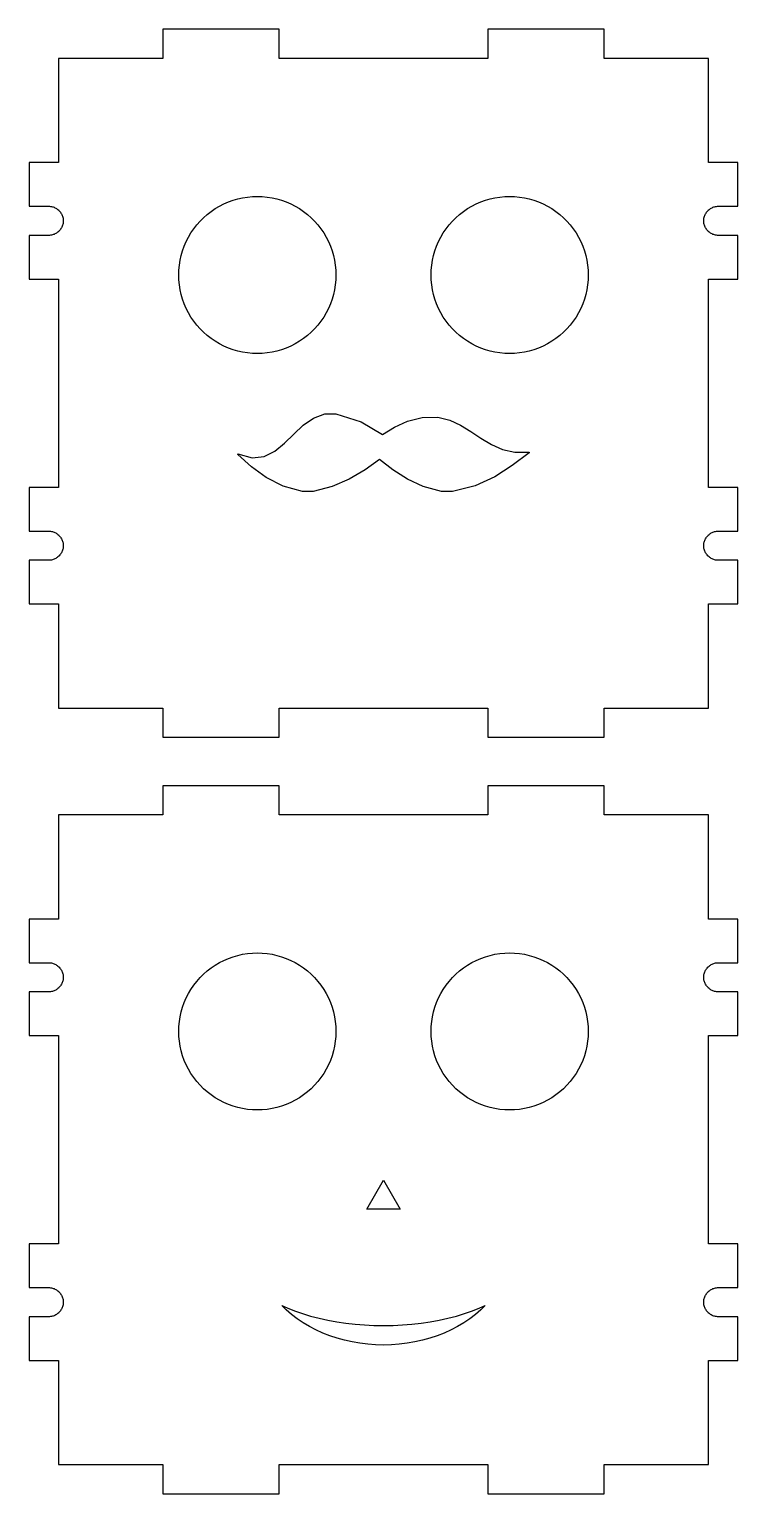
# Model space of a CAD drawing. Header units: metres. Extents: x 0 to 229, y 0 to 151.
# Drawn here: x 156 to 229, y 0 to 151 of the extents above; entities that cross this region are included whole.
import ezdxf

# ---------------------------------------------------------------- set-up
doc = ezdxf.new("R2010")
doc.units = ezdxf.units.M

msp = doc.modelspace()

# ---------------------------------------------------------------- linework, layer by layer
for p, q in [((181.75, 151), (169.75, 151)), ((169.75, 151), (169.75, 148)), ((181.75, 148), (181.75, 151)), ((215.25, 151), (203.25, 151)), ((203.25, 151), (203.25, 148)), ((215.25, 148), (215.25, 151)), ((169.75, 148), (159, 148)), ((159, 148), (159, 137.25)), ((203.25, 148), (181.75, 148)), ((226, 148), (215.25, 148)), ((226, 137.25), (226, 148)), ((159, 137.25), (156, 137.25)), ((156, 137.25), (156, 132.75)), ((229, 137.25), (226, 137.25)), ((229, 132.75), (229, 137.25)), ((175.598, 132.765), (176.051, 132.996)), ((176.051, 132.996), (176.518, 133.198)), ((176.518, 133.198), (176.997, 133.37)), ((176.997, 133.37), (177.486, 133.512)), ((177.486, 133.512), (177.982, 133.623)), ((177.982, 133.623), (178.485, 133.703)), ((178.485, 133.703), (178.991, 133.751)), ((178.991, 133.751), (179.5, 133.767)), ((179.5, 133.767), (180.009, 133.751)), ((180.009, 133.751), (180.515, 133.703)), ((180.515, 133.703), (181.018, 133.623)), ((181.018, 133.623), (181.514, 133.512)), ((181.514, 133.512), (182.003, 133.37)), ((182.003, 133.37), (182.482, 133.198)), ((182.482, 133.198), (182.949, 132.996)), ((182.949, 132.996), (183.402, 132.765)), ((201.598, 132.765), (202.051, 132.996)), ((202.051, 132.996), (202.518, 133.198)), ((202.518, 133.198), (202.997, 133.37)), ((202.997, 133.37), (203.486, 133.512)), ((203.486, 133.512), (203.982, 133.623)), ((203.982, 133.623), (204.485, 133.703)), ((204.485, 133.703), (204.991, 133.751)), ((204.991, 133.751), (205.5, 133.767)), ((205.5, 133.767), (206.009, 133.751)), ((206.009, 133.751), (206.515, 133.703)), ((206.515, 133.703), (207.018, 133.623)), ((207.018, 133.623), (207.514, 133.512)), ((207.514, 133.512), (208.003, 133.37)), ((208.003, 133.37), (208.482, 133.198)), ((208.482, 133.198), (208.949, 132.996)), ((208.949, 132.996), (209.402, 132.765)), ((156, 132.75), (158, 132.75)), ((158, 132.75), (158.094, 132.747)), ((158.094, 132.747), (158.188, 132.738)), ((158.188, 132.738), (158.281, 132.723)), ((158.281, 132.723), (158.373, 132.703)), ((158.373, 132.703), (158.464, 132.677)), ((158.464, 132.677), (158.552, 132.645)), ((158.552, 132.645), (158.639, 132.607)), ((158.639, 132.607), (158.723, 132.564)), ((158.723, 132.564), (158.804, 132.516)), ((158.804, 132.516), (158.882, 132.464)), ((158.882, 132.464), (158.956, 132.406)), ((158.956, 132.406), (159.027, 132.343)), ((159.027, 132.343), (159.093, 132.277)), ((159.093, 132.277), (159.156, 132.206)), ((159.156, 132.206), (159.214, 132.132)), ((159.214, 132.132), (159.266, 132.054)), ((159.266, 132.054), (159.314, 131.973)), ((159.314, 131.973), (159.357, 131.889)), ((159.357, 131.889), (159.395, 131.802)), ((159.395, 131.802), (159.427, 131.714)), ((159.427, 131.714), (159.453, 131.623)), ((159.453, 131.623), (159.473, 131.531)), ((159.473, 131.531), (159.488, 131.438)), ((159.488, 131.438), (159.497, 131.344)), ((173.595, 131.211), (173.955, 131.571)), ((173.955, 131.571), (174.337, 131.908)), ((174.337, 131.908), (174.739, 132.22)), ((174.739, 132.22), (175.16, 132.506)), ((175.16, 132.506), (175.598, 132.765)), ((183.402, 132.765), (183.84, 132.506)), ((183.84, 132.506), (184.261, 132.22)), ((184.261, 132.22), (184.663, 131.908)), ((184.663, 131.908), (185.045, 131.571)), ((185.045, 131.571), (185.405, 131.211)), ((199.595, 131.211), (199.955, 131.571)), ((199.955, 131.571), (200.337, 131.908)), ((200.337, 131.908), (200.739, 132.22)), ((200.739, 132.22), (201.16, 132.506)), ((201.16, 132.506), (201.598, 132.765)), ((209.402, 132.765), (209.84, 132.506)), ((209.84, 132.506), (210.261, 132.22)), ((210.261, 132.22), (210.663, 131.908)), ((210.663, 131.908), (211.045, 131.571)), ((211.045, 131.571), (211.405, 131.211)), ((225.503, 131.344), (225.512, 131.438)), ((225.512, 131.438), (225.527, 131.531)), ((225.527, 131.531), (225.547, 131.623)), ((225.547, 131.623), (225.573, 131.714)), ((225.573, 131.714), (225.605, 131.802)), ((225.605, 131.802), (225.643, 131.889)), ((225.643, 131.889), (225.686, 131.973)), ((225.686, 131.973), (225.734, 132.054)), ((225.734, 132.054), (225.786, 132.132)), ((225.786, 132.132), (225.844, 132.206)), ((225.844, 132.206), (225.907, 132.277)), ((225.907, 132.277), (225.973, 132.343)), ((225.973, 132.343), (226.044, 132.406)), ((226.044, 132.406), (226.118, 132.464)), ((226.118, 132.464), (226.196, 132.516)), ((226.196, 132.516), (226.277, 132.564)), ((226.277, 132.564), (226.361, 132.607)), ((226.361, 132.607), (226.448, 132.645)), ((226.448, 132.645), (226.536, 132.677)), ((226.536, 132.677), (226.627, 132.703)), ((226.627, 132.703), (226.719, 132.723)), ((226.719, 132.723), (226.812, 132.738)), ((226.812, 132.738), (226.906, 132.747)), ((226.906, 132.747), (227, 132.75)), ((227, 132.75), (229, 132.75)), ((158.639, 129.893), (158.552, 129.855)), ((158.723, 129.936), (158.639, 129.893)), ((158.804, 129.984), (158.723, 129.936)), ((158.882, 130.036), (158.804, 129.984)), ((158.956, 130.094), (158.882, 130.036)), ((159.027, 130.157), (158.956, 130.094)), ((159.093, 130.223), (159.027, 130.157)), ((159.156, 130.294), (159.093, 130.223)), ((159.214, 130.368), (159.156, 130.294)), ((159.266, 130.446), (159.214, 130.368)), ((159.314, 130.527), (159.266, 130.446)), ((159.357, 130.611), (159.314, 130.527)), ((159.395, 130.698), (159.357, 130.611)), ((159.427, 130.786), (159.395, 130.698)), ((159.453, 130.877), (159.427, 130.786)), ((159.473, 130.969), (159.453, 130.877)), ((159.488, 131.062), (159.473, 130.969)), ((159.497, 131.156), (159.488, 131.062)), ((159.497, 131.344), (159.5, 131.25)), ((159.5, 131.25), (159.497, 131.156)), ((172.402, 129.569), (172.661, 130.007)), ((172.661, 130.007), (172.947, 130.428)), ((172.947, 130.428), (173.259, 130.83)), ((173.259, 130.83), (173.595, 131.211)), ((185.405, 131.211), (185.741, 130.83)), ((185.741, 130.83), (186.053, 130.428)), ((186.053, 130.428), (186.339, 130.007)), ((186.339, 130.007), (186.598, 129.569)), ((198.402, 129.569), (198.661, 130.007)), ((198.661, 130.007), (198.947, 130.428)), ((198.947, 130.428), (199.259, 130.83)), ((199.259, 130.83), (199.595, 131.211)), ((211.405, 131.211), (211.741, 130.83)), ((211.741, 130.83), (212.053, 130.428)), ((212.053, 130.428), (212.339, 130.007)), ((212.339, 130.007), (212.598, 129.569)), ((225.5, 131.25), (225.503, 131.344)), ((225.503, 131.156), (225.5, 131.25)), ((225.512, 131.062), (225.503, 131.156)), ((225.527, 130.969), (225.512, 131.062)), ((225.547, 130.877), (225.527, 130.969)), ((225.573, 130.786), (225.547, 130.877)), ((225.605, 130.698), (225.573, 130.786)), ((225.643, 130.611), (225.605, 130.698)), ((225.686, 130.527), (225.643, 130.611)), ((225.734, 130.446), (225.686, 130.527)), ((225.786, 130.368), (225.734, 130.446)), ((225.844, 130.294), (225.786, 130.368)), ((225.907, 130.223), (225.844, 130.294)), ((225.973, 130.157), (225.907, 130.223)), ((226.044, 130.094), (225.973, 130.157)), ((226.118, 130.036), (226.044, 130.094)), ((226.196, 129.984), (226.118, 130.036)), ((226.277, 129.936), (226.196, 129.984)), ((226.361, 129.893), (226.277, 129.936)), ((226.448, 129.855), (226.361, 129.893)), ((158, 129.75), (156, 129.75)), ((156, 129.75), (156, 125.25)), ((158.094, 129.753), (158, 129.75)), ((158.188, 129.762), (158.094, 129.753)), ((158.281, 129.777), (158.188, 129.762)), ((158.373, 129.797), (158.281, 129.777)), ((158.464, 129.823), (158.373, 129.797)), ((158.552, 129.855), (158.464, 129.823)), ((171.796, 128.17), (171.969, 128.648)), ((171.969, 128.648), (172.171, 129.115)), ((172.171, 129.115), (172.402, 129.569)), ((186.598, 129.569), (186.829, 129.115)), ((186.829, 129.115), (187.031, 128.648)), ((187.031, 128.648), (187.204, 128.17)), ((197.796, 128.17), (197.969, 128.648)), ((197.969, 128.648), (198.171, 129.115)), ((198.171, 129.115), (198.402, 129.569)), ((212.598, 129.569), (212.829, 129.115)), ((212.829, 129.115), (213.031, 128.648)), ((213.031, 128.648), (213.204, 128.17)), ((226.536, 129.823), (226.448, 129.855)), ((226.627, 129.797), (226.536, 129.823)), ((226.719, 129.777), (226.627, 129.797)), ((226.812, 129.762), (226.719, 129.777)), ((226.906, 129.753), (226.812, 129.762)), ((227, 129.75), (226.906, 129.753)), ((229, 129.75), (227, 129.75)), ((229, 125.25), (229, 129.75)), ((171.464, 126.682), (171.543, 127.184)), ((171.543, 127.184), (171.654, 127.681)), ((171.654, 127.681), (171.796, 128.17)), ((187.204, 128.17), (187.346, 127.681)), ((187.346, 127.681), (187.457, 127.184)), ((187.457, 127.184), (187.536, 126.682)), ((197.464, 126.682), (197.543, 127.184)), ((197.543, 127.184), (197.654, 127.681)), ((197.654, 127.681), (197.796, 128.17)), ((213.204, 128.17), (213.346, 127.681)), ((213.346, 127.681), (213.457, 127.184)), ((213.457, 127.184), (213.536, 126.682)), ((171.4, 125.667), (171.416, 126.175)), ((171.416, 125.158), (171.4, 125.667)), ((171.416, 126.175), (171.464, 126.682)), ((187.536, 126.682), (187.584, 126.175)), ((187.584, 126.175), (187.6, 125.667)), ((187.6, 125.667), (187.584, 125.158)), ((197.4, 125.667), (197.416, 126.175)), ((197.416, 125.158), (197.4, 125.667)), ((197.416, 126.175), (197.464, 126.682)), ((213.536, 126.682), (213.584, 126.175)), ((213.584, 126.175), (213.6, 125.667)), ((213.6, 125.667), (213.584, 125.158)), ((156, 125.25), (159, 125.25)), ((159, 125.25), (159, 103.75)), ((171.464, 124.651), (171.416, 125.158)), ((171.543, 124.149), (171.464, 124.651)), ((171.654, 123.652), (171.543, 124.149)), ((187.457, 124.149), (187.346, 123.652)), ((187.536, 124.651), (187.457, 124.149)), ((187.584, 125.158), (187.536, 124.651)), ((197.464, 124.651), (197.416, 125.158)), ((197.543, 124.149), (197.464, 124.651)), ((197.654, 123.652), (197.543, 124.149)), ((213.457, 124.149), (213.346, 123.652)), ((213.536, 124.651), (213.457, 124.149)), ((213.584, 125.158), (213.536, 124.651)), ((226, 103.75), (226, 125.25)), ((226, 125.25), (229, 125.25)), ((171.796, 123.164), (171.654, 123.652)), ((171.969, 122.685), (171.796, 123.164)), ((172.171, 122.218), (171.969, 122.685)), ((187.031, 122.685), (186.829, 122.218)), ((187.204, 123.164), (187.031, 122.685)), ((187.346, 123.652), (187.204, 123.164)), ((197.796, 123.164), (197.654, 123.652)), ((197.969, 122.685), (197.796, 123.164)), ((198.171, 122.218), (197.969, 122.685)), ((213.031, 122.685), (212.829, 122.218)), ((213.204, 123.164), (213.031, 122.685)), ((213.346, 123.652), (213.204, 123.164)), ((172.402, 121.764), (172.171, 122.218)), ((172.661, 121.326), (172.402, 121.764)), ((172.947, 120.906), (172.661, 121.326)), ((173.259, 120.504), (172.947, 120.906)), ((186.053, 120.906), (185.741, 120.504)), ((186.339, 121.326), (186.053, 120.906)), ((186.598, 121.764), (186.339, 121.326)), ((186.829, 122.218), (186.598, 121.764)), ((198.402, 121.764), (198.171, 122.218)), ((198.661, 121.326), (198.402, 121.764)), ((198.947, 120.906), (198.661, 121.326)), ((199.259, 120.504), (198.947, 120.906)), ((212.053, 120.906), (211.741, 120.504)), ((212.339, 121.326), (212.053, 120.906)), ((212.598, 121.764), (212.339, 121.326)), ((212.829, 122.218), (212.598, 121.764)), ((173.595, 120.122), (173.259, 120.504)), ((173.955, 119.762), (173.595, 120.122)), ((174.337, 119.426), (173.955, 119.762)), ((174.739, 119.114), (174.337, 119.426)), ((184.663, 119.426), (184.261, 119.114)), ((185.045, 119.762), (184.663, 119.426)), ((185.405, 120.122), (185.045, 119.762)), ((185.741, 120.504), (185.405, 120.122)), ((199.595, 120.122), (199.259, 120.504)), ((199.955, 119.762), (199.595, 120.122)), ((200.337, 119.426), (199.955, 119.762)), ((200.739, 119.114), (200.337, 119.426)), ((210.663, 119.426), (210.261, 119.114)), ((211.045, 119.762), (210.663, 119.426)), ((211.405, 120.122), (211.045, 119.762)), ((211.741, 120.504), (211.405, 120.122)), ((175.16, 118.828), (174.739, 119.114)), ((175.598, 118.569), (175.16, 118.828)), ((176.051, 118.338), (175.598, 118.569)), ((176.518, 118.135), (176.051, 118.338)), ((176.997, 117.963), (176.518, 118.135)), ((177.486, 117.821), (176.997, 117.963)), ((177.982, 117.71), (177.486, 117.821)), ((181.514, 117.821), (181.018, 117.71)), ((182.003, 117.963), (181.514, 117.821)), ((182.482, 118.135), (182.003, 117.963)), ((182.949, 118.338), (182.482, 118.135)), ((183.402, 118.569), (182.949, 118.338)), ((183.84, 118.828), (183.402, 118.569)), ((184.261, 119.114), (183.84, 118.828)), ((201.16, 118.828), (200.739, 119.114)), ((201.598, 118.569), (201.16, 118.828)), ((202.051, 118.338), (201.598, 118.569)), ((202.518, 118.135), (202.051, 118.338)), ((202.997, 117.963), (202.518, 118.135)), ((203.486, 117.821), (202.997, 117.963)), ((203.982, 117.71), (203.486, 117.821)), ((207.514, 117.821), (207.018, 117.71)), ((208.003, 117.963), (207.514, 117.821)), ((208.482, 118.135), (208.003, 117.963)), ((208.949, 118.338), (208.482, 118.135)), ((209.402, 118.569), (208.949, 118.338)), ((209.84, 118.828), (209.402, 118.569)), ((210.261, 119.114), (209.84, 118.828)), ((178.485, 117.631), (177.982, 117.71)), ((178.991, 117.583), (178.485, 117.631)), ((179.5, 117.567), (178.991, 117.583)), ((180.009, 117.583), (179.5, 117.567)), ((180.515, 117.631), (180.009, 117.583)), ((181.018, 117.71), (180.515, 117.631)), ((204.485, 117.631), (203.982, 117.71)), ((204.991, 117.583), (204.485, 117.631)), ((205.5, 117.567), (204.991, 117.583)), ((206.009, 117.583), (205.5, 117.567)), ((206.515, 117.631), (206.009, 117.583)), ((207.018, 117.71), (206.515, 117.631)), ((184.233, 110.182), (185.274, 110.918)), ((185.274, 110.918), (186.446, 111.333)), ((186.446, 111.333), (187.599, 111.333)), ((187.599, 111.333), (190.203, 110.522)), ((190.203, 110.522), (192.398, 109.201)), ((193.625, 109.975), (194.983, 110.597)), ((194.983, 110.597), (196.471, 110.975)), ((196.471, 110.975), (198.108, 110.994)), ((198.108, 110.994), (199.335, 110.711)), ((199.335, 110.711), (200.451, 110.182)), ((182.299, 108.314), (183.247, 109.258)), ((183.247, 109.258), (184.233, 110.182)), ((192.398, 109.201), (193.625, 109.975)), ((200.451, 110.182), (201.493, 109.541)), ((201.493, 109.541), (202.534, 108.843)), ((202.534, 108.843), (203.613, 108.201)), ((177.5, 107.164), (177.5, 107.239)), ((177.5, 107.239), (178.951, 106.805)), ((180.197, 106.937), (181.294, 107.484)), ((181.294, 107.484), (182.299, 108.314)), ((203.613, 108.201), (204.766, 107.673)), ((204.766, 107.673), (206.049, 107.39)), ((207.5, 107.333), (205.77, 106.031)), ((206.049, 107.39), (207.5, 107.409)), ((207.5, 107.409), (207.5, 107.333)), ((178.895, 105.899), (177.5, 107.164)), ((180.42, 104.767), (178.895, 105.899)), ((178.951, 106.805), (180.197, 106.937)), ((192.1, 106.654), (190.594, 105.579)), ((193.476, 105.56), (192.1, 106.654)), ((205.77, 106.031), (203.966, 104.862)), ((182.15, 103.88), (180.42, 104.767)), ((188.976, 104.616), (187.209, 103.843)), ((190.594, 105.579), (188.976, 104.616)), ((194.964, 104.597), (193.476, 105.56)), ((196.601, 103.843), (194.964, 104.597)), ((203.966, 104.862), (201.939, 103.918)), ((159, 103.75), (156, 103.75)), ((156, 103.75), (156, 99.25)), ((184.158, 103.333), (182.15, 103.88)), ((185.237, 103.333), (184.158, 103.333)), ((187.209, 103.843), (185.237, 103.333)), ((198.48, 103.333), (196.601, 103.843)), ((199.614, 103.333), (198.48, 103.333)), ((201.939, 103.918), (199.614, 103.333)), ((229, 103.75), (226, 103.75)), ((229, 99.25), (229, 103.75)), ((156, 99.25), (158, 99.25)), ((158, 99.25), (158.094, 99.247)), ((158.094, 99.247), (158.188, 99.2382)), ((158.188, 99.2382), (158.281, 99.2234)), ((158.281, 99.2234), (158.373, 99.2029)), ((158.373, 99.2029), (158.464, 99.1766)), ((158.464, 99.1766), (158.552, 99.1447)), ((158.552, 99.1447), (158.639, 99.1072)), ((158.639, 99.1072), (158.723, 99.0645)), ((158.723, 99.0645), (158.804, 99.0165)), ((158.804, 99.0165), (158.882, 98.9635)), ((158.882, 98.9635), (158.956, 98.9058)), ((158.956, 98.9058), (159.027, 98.8434)), ((159.027, 98.8434), (159.093, 98.7768)), ((159.093, 98.7768), (159.156, 98.7061)), ((159.156, 98.7061), (159.214, 98.6317)), ((159.214, 98.6317), (159.266, 98.5537)), ((159.266, 98.5537), (159.314, 98.4726)), ((159.314, 98.4726), (159.357, 98.3887)), ((159.357, 98.3887), (159.395, 98.3022)), ((159.395, 98.3022), (159.427, 98.2135)), ((159.427, 98.2135), (159.453, 98.123)), ((225.547, 98.123), (225.573, 98.2135)), ((225.573, 98.2135), (225.605, 98.3022)), ((225.605, 98.3022), (225.643, 98.3887)), ((225.643, 98.3887), (225.686, 98.4726)), ((225.686, 98.4726), (225.734, 98.5537)), ((225.734, 98.5537), (225.786, 98.6317)), ((225.786, 98.6317), (225.844, 98.7061)), ((225.844, 98.7061), (225.907, 98.7768)), ((225.907, 98.7768), (225.973, 98.8434)), ((225.973, 98.8434), (226.044, 98.9058)), ((226.044, 98.9058), (226.118, 98.9635)), ((226.118, 98.9635), (226.196, 99.0165)), ((226.196, 99.0165), (226.277, 99.0645)), ((226.277, 99.0645), (226.361, 99.1072)), ((226.361, 99.1072), (226.448, 99.1447)), ((226.448, 99.1447), (226.536, 99.1766)), ((226.536, 99.1766), (226.627, 99.2029)), ((226.627, 99.2029), (226.719, 99.2234)), ((226.719, 99.2234), (226.812, 99.2382)), ((226.812, 99.2382), (226.906, 99.247)), ((226.906, 99.247), (227, 99.25)), ((227, 99.25), (229, 99.25)), ((159.027, 96.6565), (158.956, 96.5942)), ((159.093, 96.7232), (159.027, 96.6565)), ((159.156, 96.7939), (159.093, 96.7232)), ((159.214, 96.8683), (159.156, 96.7939)), ((159.266, 96.9463), (159.214, 96.8683)), ((159.314, 97.0274), (159.266, 96.9463)), ((159.357, 97.1113), (159.314, 97.0274)), ((159.395, 97.1978), (159.357, 97.1113)), ((159.427, 97.2865), (159.395, 97.1978)), ((159.453, 97.377), (159.427, 97.2865)), ((159.453, 98.123), (159.473, 98.0311)), ((159.473, 97.4689), (159.453, 97.377)), ((159.473, 98.0311), (159.488, 97.938)), ((159.488, 97.562), (159.473, 97.4689)), ((159.488, 97.938), (159.497, 97.8442)), ((159.497, 97.6558), (159.488, 97.562)), ((159.497, 97.8442), (159.5, 97.75)), ((159.5, 97.75), (159.497, 97.6558)), ((225.5, 97.75), (225.503, 97.8442)), ((225.503, 97.6558), (225.5, 97.75)), ((225.503, 97.8442), (225.512, 97.938)), ((225.512, 97.562), (225.503, 97.6558)), ((225.512, 97.938), (225.527, 98.0311)), ((225.527, 97.4689), (225.512, 97.562)), ((225.527, 98.0311), (225.547, 98.123)), ((225.547, 97.377), (225.527, 97.4689)), ((225.573, 97.2865), (225.547, 97.377)), ((225.605, 97.1978), (225.573, 97.2865)), ((225.643, 97.1113), (225.605, 97.1978)), ((225.686, 97.0274), (225.643, 97.1113)), ((225.734, 96.9463), (225.686, 97.0274)), ((225.786, 96.8683), (225.734, 96.9463)), ((225.844, 96.7939), (225.786, 96.8683)), ((225.907, 96.7232), (225.844, 96.7939)), ((225.973, 96.6565), (225.907, 96.7232)), ((226.044, 96.5942), (225.973, 96.6565)), ((158, 96.25), (156, 96.25)), ((156, 96.25), (156, 91.75)), ((158.094, 96.2529), (158, 96.25)), ((158.188, 96.2618), (158.094, 96.2529)), ((158.281, 96.2766), (158.188, 96.2618)), ((158.373, 96.2971), (158.281, 96.2766)), ((158.464, 96.3234), (158.373, 96.2971)), ((158.552, 96.3553), (158.464, 96.3234)), ((158.639, 96.3927), (158.552, 96.3553)), ((158.723, 96.4355), (158.639, 96.3927)), ((158.804, 96.4835), (158.723, 96.4355)), ((158.882, 96.5365), (158.804, 96.4835)), ((158.956, 96.5942), (158.882, 96.5365)), ((226.118, 96.5365), (226.044, 96.5942)), ((226.196, 96.4835), (226.118, 96.5365)), ((226.277, 96.4355), (226.196, 96.4835)), ((226.361, 96.3927), (226.277, 96.4355)), ((226.448, 96.3553), (226.361, 96.3927)), ((226.536, 96.3234), (226.448, 96.3553)), ((226.627, 96.2971), (226.536, 96.3234)), ((226.719, 96.2766), (226.627, 96.2971)), ((226.812, 96.2618), (226.719, 96.2766)), ((226.906, 96.2529), (226.812, 96.2618)), ((227, 96.25), (226.906, 96.2529)), ((229, 96.25), (227, 96.25)), ((229, 91.75), (229, 96.25)), ((156, 91.75), (159, 91.75)), ((159, 91.75), (159, 81)), ((226, 81), (226, 91.75)), ((226, 91.75), (229, 91.75)), ((159, 81), (169.75, 81)), ((169.75, 81), (169.75, 78)), ((181.75, 81), (203.25, 81)), ((181.75, 78), (181.75, 81)), ((203.25, 81), (203.25, 78)), ((215.25, 78), (215.25, 81)), ((215.25, 81), (226, 81)), ((169.75, 78), (181.75, 78)), ((203.25, 78), (215.25, 78)), ((181.75, 73), (169.75, 73)), ((169.75, 73), (169.75, 70)), ((181.75, 70), (181.75, 73)), ((215.25, 73), (203.25, 73)), ((203.25, 73), (203.25, 70)), ((215.25, 70), (215.25, 73)), ((169.75, 70), (159, 70)), ((159, 70), (159, 59.25)), ((203.25, 70), (181.75, 70)), ((226, 70), (215.25, 70)), ((226, 59.25), (226, 70)), ((159, 59.25), (156, 59.25)), ((156, 59.25), (156, 54.75)), ((229, 59.25), (226, 59.25)), ((229, 54.75), (229, 59.25)), ((156, 54.75), (158, 54.75)), ((158, 54.75), (158.094, 54.747)), ((158.094, 54.747), (158.188, 54.7382)), ((158.188, 54.7382), (158.281, 54.7234)), ((158.281, 54.7234), (158.373, 54.7029)), ((158.373, 54.7029), (158.464, 54.6766)), ((158.464, 54.6766), (158.552, 54.6447)), ((158.552, 54.6447), (158.639, 54.6072)), ((158.639, 54.6072), (158.723, 54.5645)), ((158.723, 54.5645), (158.804, 54.5165)), ((158.804, 54.5165), (158.882, 54.4635)), ((158.882, 54.4635), (158.956, 54.4058)), ((158.956, 54.4058), (159.027, 54.3434)), ((174.739, 54.2197), (175.16, 54.5057)), ((175.16, 54.5057), (175.598, 54.7647)), ((175.598, 54.7647), (176.051, 54.9957)), ((176.051, 54.9957), (176.518, 55.1978)), ((176.518, 55.1978), (176.997, 55.3702)), ((176.997, 55.3702), (177.486, 55.5122)), ((177.486, 55.5122), (177.982, 55.6232)), ((177.982, 55.6232), (178.485, 55.7028)), ((178.485, 55.7028), (178.991, 55.7507)), ((178.991, 55.7507), (179.5, 55.7666)), ((179.5, 55.7666), (180.009, 55.7507)), ((180.009, 55.7507), (180.515, 55.7028)), ((180.515, 55.7028), (181.018, 55.6232)), ((181.018, 55.6232), (181.514, 55.5122)), ((181.514, 55.5122), (182.003, 55.3702)), ((182.003, 55.3702), (182.482, 55.1978)), ((182.482, 55.1978), (182.949, 54.9957)), ((182.949, 54.9957), (183.402, 54.7647)), ((183.402, 54.7647), (183.84, 54.5057)), ((183.84, 54.5057), (184.261, 54.2197)), ((200.739, 54.2197), (201.16, 54.5057)), ((201.16, 54.5057), (201.598, 54.7647)), ((201.598, 54.7647), (202.051, 54.9957)), ((202.051, 54.9957), (202.518, 55.1978)), ((202.518, 55.1978), (202.997, 55.3702)), ((202.997, 55.3702), (203.486, 55.5122)), ((203.486, 55.5122), (203.982, 55.6232)), ((203.982, 55.6232), (204.485, 55.7028)), ((204.485, 55.7028), (204.991, 55.7507)), ((204.991, 55.7507), (205.5, 55.7666)), ((205.5, 55.7666), (206.009, 55.7507)), ((206.009, 55.7507), (206.515, 55.7028)), ((206.515, 55.7028), (207.018, 55.6232)), ((207.018, 55.6232), (207.514, 55.5122)), ((207.514, 55.5122), (208.003, 55.3702)), ((208.003, 55.3702), (208.482, 55.1978)), ((208.482, 55.1978), (208.949, 54.9957)), ((208.949, 54.9957), (209.402, 54.7647)), ((209.402, 54.7647), (209.84, 54.5057)), ((209.84, 54.5057), (210.261, 54.2197)), ((225.973, 54.3434), (226.044, 54.4058)), ((226.044, 54.4058), (226.118, 54.4635)), ((226.118, 54.4635), (226.196, 54.5165)), ((226.196, 54.5165), (226.277, 54.5645)), ((226.277, 54.5645), (226.361, 54.6072)), ((226.361, 54.6072), (226.448, 54.6447)), ((226.448, 54.6447), (226.536, 54.6766)), ((226.536, 54.6766), (226.627, 54.7029)), ((226.627, 54.7029), (226.719, 54.7234)), ((226.719, 54.7234), (226.812, 54.7382)), ((226.812, 54.7382), (226.906, 54.747)), ((226.906, 54.747), (227, 54.75)), ((227, 54.75), (229, 54.75)), ((159.027, 54.3434), (159.093, 54.2768)), ((159.093, 54.2768), (159.156, 54.2061)), ((159.156, 54.2061), (159.214, 54.1317)), ((159.214, 54.1317), (159.266, 54.0537)), ((159.266, 54.0537), (159.314, 53.9726)), ((159.314, 53.9726), (159.357, 53.8887)), ((159.357, 53.8887), (159.395, 53.8022)), ((159.395, 53.8022), (159.427, 53.7135)), ((159.427, 53.7135), (159.453, 53.623)), ((159.453, 52.877), (159.427, 52.7865)), ((159.453, 53.623), (159.473, 53.5311)), ((159.473, 52.9689), (159.453, 52.877)), ((159.473, 53.5311), (159.488, 53.438)), ((159.488, 53.062), (159.473, 52.9689)), ((159.488, 53.438), (159.497, 53.3442)), ((159.497, 53.1558), (159.488, 53.062)), ((159.497, 53.3442), (159.5, 53.25)), ((159.5, 53.25), (159.497, 53.1558)), ((173.259, 52.8298), (173.595, 53.2115)), ((173.595, 53.2115), (173.955, 53.5713)), ((173.955, 53.5713), (174.337, 53.9078)), ((174.337, 53.9078), (174.739, 54.2197)), ((184.261, 54.2197), (184.663, 53.9078)), ((184.663, 53.9078), (185.045, 53.5713)), ((185.045, 53.5713), (185.405, 53.2115)), ((185.405, 53.2115), (185.741, 52.8298)), ((199.259, 52.8298), (199.595, 53.2115)), ((199.595, 53.2115), (199.955, 53.5713)), ((199.955, 53.5713), (200.337, 53.9078)), ((200.337, 53.9078), (200.739, 54.2197)), ((210.261, 54.2197), (210.663, 53.9078)), ((210.663, 53.9078), (211.045, 53.5713)), ((211.045, 53.5713), (211.405, 53.2115)), ((211.405, 53.2115), (211.741, 52.8298)), ((225.5, 53.25), (225.503, 53.3442)), ((225.503, 53.1558), (225.5, 53.25)), ((225.503, 53.3442), (225.512, 53.438)), ((225.512, 53.062), (225.503, 53.1558)), ((225.512, 53.438), (225.527, 53.5311)), ((225.527, 52.9689), (225.512, 53.062)), ((225.527, 53.5311), (225.547, 53.623)), ((225.547, 52.877), (225.527, 52.9689)), ((225.547, 53.623), (225.573, 53.7135)), ((225.573, 52.7865), (225.547, 52.877)), ((225.573, 53.7135), (225.605, 53.8022)), ((225.605, 53.8022), (225.643, 53.8887)), ((225.643, 53.8887), (225.686, 53.9726)), ((225.686, 53.9726), (225.734, 54.0537)), ((225.734, 54.0537), (225.786, 54.1317)), ((225.786, 54.1317), (225.844, 54.2061)), ((225.844, 54.2061), (225.907, 54.2768)), ((225.907, 54.2768), (225.973, 54.3434)), ((158, 51.75), (156, 51.75)), ((156, 51.75), (156, 47.25)), ((158.094, 51.7529), (158, 51.75)), ((158.188, 51.7618), (158.094, 51.7529)), ((158.281, 51.7766), (158.188, 51.7618)), ((158.373, 51.7971), (158.281, 51.7766)), ((158.464, 51.8234), (158.373, 51.7971)), ((158.552, 51.8553), (158.464, 51.8234)), ((158.639, 51.8927), (158.552, 51.8553)), ((158.723, 51.9355), (158.639, 51.8927)), ((158.804, 51.9835), (158.723, 51.9355)), ((158.882, 52.0365), (158.804, 51.9835)), ((158.956, 52.0942), (158.882, 52.0365)), ((159.027, 52.1565), (158.956, 52.0942)), ((159.093, 52.2232), (159.027, 52.1565)), ((159.156, 52.2939), (159.093, 52.2232)), ((159.214, 52.3683), (159.156, 52.2939)), ((159.266, 52.4463), (159.214, 52.3683)), ((159.314, 52.5274), (159.266, 52.4463)), ((159.357, 52.6113), (159.314, 52.5274)), ((159.395, 52.6978), (159.357, 52.6113)), ((159.427, 52.7865), (159.395, 52.6978)), ((172.171, 51.1155), (172.402, 51.5688)), ((172.402, 51.5688), (172.661, 52.0069)), ((172.661, 52.0069), (172.947, 52.4277)), ((172.947, 52.4277), (173.259, 52.8298)), ((185.741, 52.8298), (186.053, 52.4277)), ((186.053, 52.4277), (186.339, 52.0069)), ((186.339, 52.0069), (186.598, 51.5688)), ((186.598, 51.5688), (186.829, 51.1155)), ((198.171, 51.1155), (198.402, 51.5688)), ((198.402, 51.5688), (198.661, 52.0069)), ((198.661, 52.0069), (198.947, 52.4277)), ((198.947, 52.4277), (199.259, 52.8298)), ((211.741, 52.8298), (212.053, 52.4277)), ((212.053, 52.4277), (212.339, 52.0069)), ((212.339, 52.0069), (212.598, 51.5688)), ((212.598, 51.5688), (212.829, 51.1155)), ((225.605, 52.6978), (225.573, 52.7865)), ((225.643, 52.6113), (225.605, 52.6978)), ((225.686, 52.5274), (225.643, 52.6113)), ((225.734, 52.4463), (225.686, 52.5274)), ((225.786, 52.3683), (225.734, 52.4463)), ((225.844, 52.2939), (225.786, 52.3683)), ((225.907, 52.2232), (225.844, 52.2939)), ((225.973, 52.1565), (225.907, 52.2232)), ((226.044, 52.0942), (225.973, 52.1565)), ((226.118, 52.0365), (226.044, 52.0942)), ((226.196, 51.9835), (226.118, 52.0365)), ((226.277, 51.9355), (226.196, 51.9835)), ((226.361, 51.8927), (226.277, 51.9355)), ((226.448, 51.8553), (226.361, 51.8927)), ((226.536, 51.8234), (226.448, 51.8553)), ((226.627, 51.7971), (226.536, 51.8234)), ((226.719, 51.7766), (226.627, 51.7971)), ((226.812, 51.7618), (226.719, 51.7766)), ((226.906, 51.7529), (226.812, 51.7618)), ((227, 51.75), (226.906, 51.7529)), ((229, 51.75), (227, 51.75)), ((229, 47.25), (229, 51.75)), ((171.654, 49.681), (171.796, 50.1697)), ((171.796, 50.1697), (171.969, 50.6485)), ((171.969, 50.6485), (172.171, 51.1155)), ((186.829, 51.1155), (187.031, 50.6485)), ((187.031, 50.6485), (187.204, 50.1697)), ((187.204, 50.1697), (187.346, 49.681)), ((197.654, 49.681), (197.796, 50.1697)), ((197.796, 50.1697), (197.969, 50.6485)), ((197.969, 50.6485), (198.171, 51.1155)), ((212.829, 51.1155), (213.031, 50.6485)), ((213.031, 50.6485), (213.204, 50.1697)), ((213.204, 50.1697), (213.346, 49.681)), ((171.416, 48.1752), (171.464, 48.6819)), ((171.464, 48.6819), (171.543, 49.1844)), ((171.543, 49.1844), (171.654, 49.681)), ((187.346, 49.681), (187.457, 49.1844)), ((187.457, 49.1844), (187.536, 48.6819)), ((187.536, 48.6819), (187.584, 48.1752)), ((197.416, 48.1752), (197.464, 48.6819)), ((197.464, 48.6819), (197.543, 49.1844)), ((197.543, 49.1844), (197.654, 49.681)), ((213.346, 49.681), (213.457, 49.1844)), ((213.457, 49.1844), (213.536, 48.6819)), ((213.536, 48.6819), (213.584, 48.1752)), ((156, 47.25), (159, 47.25)), ((159, 47.25), (159, 25.75)), ((171.4, 47.6667), (171.416, 48.1752)), ((171.416, 47.1581), (171.4, 47.6667)), ((171.464, 46.6515), (171.416, 47.1581)), ((187.584, 47.1581), (187.536, 46.6515)), ((187.584, 48.1752), (187.6, 47.6667)), ((187.6, 47.6667), (187.584, 47.1581)), ((197.4, 47.6667), (197.416, 48.1752)), ((197.416, 47.1581), (197.4, 47.6667)), ((197.464, 46.6515), (197.416, 47.1581)), ((213.584, 47.1581), (213.536, 46.6515)), ((213.584, 48.1752), (213.6, 47.6667)), ((213.6, 47.6667), (213.584, 47.1581)), ((226, 25.75), (226, 47.25)), ((226, 47.25), (229, 47.25)), ((171.543, 46.1489), (171.464, 46.6515)), ((171.654, 45.6523), (171.543, 46.1489)), ((171.796, 45.1636), (171.654, 45.6523)), ((187.346, 45.6523), (187.204, 45.1636)), ((187.457, 46.1489), (187.346, 45.6523)), ((187.536, 46.6515), (187.457, 46.1489)), ((197.543, 46.1489), (197.464, 46.6515)), ((197.654, 45.6523), (197.543, 46.1489)), ((197.796, 45.1636), (197.654, 45.6523)), ((213.346, 45.6523), (213.204, 45.1636)), ((213.457, 46.1489), (213.346, 45.6523)), ((213.536, 46.6515), (213.457, 46.1489)), ((171.969, 44.6849), (171.796, 45.1636)), ((172.171, 44.2178), (171.969, 44.6849)), ((172.402, 43.7645), (172.171, 44.2178)), ((186.829, 44.2178), (186.598, 43.7645)), ((187.031, 44.6849), (186.829, 44.2178)), ((187.204, 45.1636), (187.031, 44.6849)), ((197.969, 44.6849), (197.796, 45.1636)), ((198.171, 44.2178), (197.969, 44.6849)), ((198.402, 43.7645), (198.171, 44.2178)), ((212.829, 44.2178), (212.598, 43.7645)), ((213.031, 44.6849), (212.829, 44.2178)), ((213.204, 45.1636), (213.031, 44.6849)), ((172.661, 43.3265), (172.402, 43.7645)), ((172.947, 42.9056), (172.661, 43.3265)), ((173.259, 42.5035), (172.947, 42.9056)), ((173.595, 42.1218), (173.259, 42.5035)), ((185.741, 42.5035), (185.405, 42.1218)), ((186.053, 42.9056), (185.741, 42.5035)), ((186.339, 43.3265), (186.053, 42.9056)), ((186.598, 43.7645), (186.339, 43.3265)), ((198.661, 43.3265), (198.402, 43.7645)), ((198.947, 42.9056), (198.661, 43.3265)), ((199.259, 42.5035), (198.947, 42.9056)), ((199.595, 42.1218), (199.259, 42.5035)), ((211.741, 42.5035), (211.405, 42.1218)), ((212.053, 42.9056), (211.741, 42.5035)), ((212.339, 43.3265), (212.053, 42.9056)), ((212.598, 43.7645), (212.339, 43.3265)), ((173.955, 41.762), (173.595, 42.1218)), ((174.337, 41.4255), (173.955, 41.762)), ((174.739, 41.1136), (174.337, 41.4255)), ((175.16, 40.8276), (174.739, 41.1136)), ((175.598, 40.5686), (175.16, 40.8276)), ((183.84, 40.8276), (183.402, 40.5686)), ((184.261, 41.1136), (183.84, 40.8276)), ((184.663, 41.4255), (184.261, 41.1136)), ((185.045, 41.762), (184.663, 41.4255)), ((185.405, 42.1218), (185.045, 41.762)), ((199.955, 41.762), (199.595, 42.1218)), ((200.337, 41.4255), (199.955, 41.762)), ((200.739, 41.1136), (200.337, 41.4255)), ((201.16, 40.8276), (200.739, 41.1136)), ((201.598, 40.5686), (201.16, 40.8276)), ((209.84, 40.8276), (209.402, 40.5686)), ((210.261, 41.1136), (209.84, 40.8276)), ((210.663, 41.4255), (210.261, 41.1136)), ((211.045, 41.762), (210.663, 41.4255)), ((211.405, 42.1218), (211.045, 41.762)), ((176.051, 40.3376), (175.598, 40.5686)), ((176.518, 40.1355), (176.051, 40.3376)), ((176.997, 39.9631), (176.518, 40.1355)), ((177.486, 39.8211), (176.997, 39.9631)), ((177.982, 39.7101), (177.486, 39.8211)), ((178.485, 39.6305), (177.982, 39.7101)), ((178.991, 39.5826), (178.485, 39.6305)), ((179.5, 39.5667), (178.991, 39.5826)), ((180.009, 39.5826), (179.5, 39.5667)), ((180.515, 39.6305), (180.009, 39.5826)), ((181.018, 39.7101), (180.515, 39.6305)), ((181.514, 39.8211), (181.018, 39.7101)), ((182.003, 39.9631), (181.514, 39.8211)), ((182.482, 40.1355), (182.003, 39.9631)), ((182.949, 40.3376), (182.482, 40.1355)), ((183.402, 40.5686), (182.949, 40.3376)), ((202.051, 40.3376), (201.598, 40.5686)), ((202.518, 40.1355), (202.051, 40.3376)), ((202.997, 39.9631), (202.518, 40.1355)), ((203.486, 39.8211), (202.997, 39.9631)), ((203.982, 39.7101), (203.486, 39.8211)), ((204.485, 39.6305), (203.982, 39.7101)), ((204.991, 39.5826), (204.485, 39.6305)), ((205.5, 39.5667), (204.991, 39.5826)), ((206.009, 39.5826), (205.5, 39.5667)), ((206.515, 39.6305), (206.009, 39.5826)), ((207.018, 39.7101), (206.515, 39.6305)), ((207.514, 39.8211), (207.018, 39.7101)), ((208.003, 39.9631), (207.514, 39.8211)), ((208.482, 40.1355), (208.003, 39.9631)), ((208.949, 40.3376), (208.482, 40.1355)), ((209.402, 40.5686), (208.949, 40.3376)), ((190.768, 29.3333), (192.5, 32.3333)), ((192.5, 32.3333), (194.232, 29.3333)), ((194.232, 29.3333), (190.768, 29.3333)), ((159, 25.75), (156, 25.75)), ((156, 25.75), (156, 21.25)), ((229, 25.75), (226, 25.75)), ((229, 21.25), (229, 25.75)), ((156, 21.25), (158, 21.25)), ((158, 21.25), (158.094, 21.247)), ((158.094, 21.247), (158.188, 21.2382)), ((158.188, 21.2382), (158.281, 21.2234)), ((158.281, 21.2234), (158.373, 21.2029)), ((158.373, 21.2029), (158.464, 21.1766)), ((158.464, 21.1766), (158.552, 21.1447)), ((158.552, 21.1447), (158.639, 21.1072)), ((226.361, 21.1072), (226.448, 21.1447)), ((226.448, 21.1447), (226.536, 21.1766)), ((226.536, 21.1766), (226.627, 21.2029)), ((226.627, 21.2029), (226.719, 21.2234)), ((226.719, 21.2234), (226.812, 21.2382)), ((226.812, 21.2382), (226.906, 21.247)), ((226.906, 21.247), (227, 21.25)), ((227, 21.25), (229, 21.25)), ((158.639, 21.1072), (158.723, 21.0645)), ((158.723, 21.0645), (158.804, 21.0165)), ((158.804, 21.0165), (158.882, 20.9635)), ((158.882, 20.9635), (158.956, 20.9058)), ((158.956, 20.9058), (159.027, 20.8434)), ((159.027, 20.8434), (159.093, 20.7768)), ((159.093, 20.7768), (159.156, 20.7061)), ((159.156, 20.7061), (159.214, 20.6317)), ((159.214, 20.6317), (159.266, 20.5537)), ((159.266, 20.5537), (159.314, 20.4726)), ((159.314, 20.4726), (159.357, 20.3887)), ((159.357, 20.3887), (159.395, 20.3022)), ((159.395, 20.3022), (159.427, 20.2135)), ((159.427, 20.2135), (159.453, 20.123)), ((159.453, 20.123), (159.473, 20.0311)), ((159.473, 20.0311), (159.488, 19.938)), ((159.488, 19.938), (159.497, 19.8442)), ((159.497, 19.6558), (159.488, 19.562)), ((159.497, 19.8442), (159.5, 19.75)), ((159.5, 19.75), (159.497, 19.6558)), ((225.5, 19.75), (225.503, 19.8442)), ((225.503, 19.6558), (225.5, 19.75)), ((225.503, 19.8442), (225.512, 19.938)), ((225.512, 19.562), (225.503, 19.6558)), ((225.512, 19.938), (225.527, 20.0311)), ((225.527, 20.0311), (225.547, 20.123)), ((225.547, 20.123), (225.573, 20.2135)), ((225.573, 20.2135), (225.605, 20.3022)), ((225.605, 20.3022), (225.643, 20.3887)), ((225.643, 20.3887), (225.686, 20.4726)), ((225.686, 20.4726), (225.734, 20.5537)), ((225.734, 20.5537), (225.786, 20.6317)), ((225.786, 20.6317), (225.844, 20.7061)), ((225.844, 20.7061), (225.907, 20.7768)), ((225.907, 20.7768), (225.973, 20.8434)), ((225.973, 20.8434), (226.044, 20.9058)), ((226.044, 20.9058), (226.118, 20.9635)), ((226.118, 20.9635), (226.196, 21.0165)), ((226.196, 21.0165), (226.277, 21.0645)), ((226.277, 21.0645), (226.361, 21.1072)), ((158, 18.25), (156, 18.25)), ((156, 18.25), (156, 13.75)), ((158.094, 18.2529), (158, 18.25)), ((158.188, 18.2618), (158.094, 18.2529)), ((158.281, 18.2766), (158.188, 18.2618)), ((158.373, 18.2971), (158.281, 18.2766)), ((158.464, 18.3234), (158.373, 18.2971)), ((158.552, 18.3553), (158.464, 18.3234)), ((158.639, 18.3927), (158.552, 18.3553)), ((158.723, 18.4355), (158.639, 18.3927)), ((158.804, 18.4835), (158.723, 18.4355)), ((158.882, 18.5365), (158.804, 18.4835)), ((158.956, 18.5942), (158.882, 18.5365)), ((159.027, 18.6565), (158.956, 18.5942)), ((159.093, 18.7232), (159.027, 18.6565)), ((159.156, 18.7939), (159.093, 18.7232)), ((159.214, 18.8683), (159.156, 18.7939)), ((159.266, 18.9463), (159.214, 18.8683)), ((159.314, 19.0274), (159.266, 18.9463)), ((159.357, 19.1113), (159.314, 19.0274)), ((159.395, 19.1978), (159.357, 19.1113)), ((159.427, 19.2865), (159.395, 19.1978)), ((159.453, 19.377), (159.427, 19.2865)), ((159.473, 19.4689), (159.453, 19.377)), ((159.488, 19.562), (159.473, 19.4689)), ((182.483, 18.9591), (182.033, 19.4059)), ((182.033, 19.4059), (182.556, 19.1692)), ((183.023, 18.4879), (182.483, 18.9591)), ((182.556, 19.1692), (183.331, 18.8612)), ((183.601, 18.0437), (183.023, 18.4879)), ((183.331, 18.8612), (184.141, 18.5787)), ((184.141, 18.5787), (184.985, 18.3229)), ((184.985, 18.3229), (185.858, 18.0947)), ((199.142, 18.0947), (200.015, 18.3229)), ((200.015, 18.3229), (200.859, 18.5787)), ((200.859, 18.5787), (201.669, 18.8612)), ((201.977, 18.4879), (201.399, 18.0437)), ((201.669, 18.8612), (202.444, 19.1692)), ((202.517, 18.9591), (201.977, 18.4879)), ((202.444, 19.1692), (202.967, 19.4059)), ((202.967, 19.4059), (202.517, 18.9591)), ((225.527, 19.4689), (225.512, 19.562)), ((225.547, 19.377), (225.527, 19.4689)), ((225.573, 19.2865), (225.547, 19.377)), ((225.605, 19.1978), (225.573, 19.2865)), ((225.643, 19.1113), (225.605, 19.1978)), ((225.686, 19.0274), (225.643, 19.1113)), ((225.734, 18.9463), (225.686, 19.0274)), ((225.786, 18.8683), (225.734, 18.9463)), ((225.844, 18.7939), (225.786, 18.8683)), ((225.907, 18.7232), (225.844, 18.7939)), ((225.973, 18.6565), (225.907, 18.7232)), ((226.044, 18.5942), (225.973, 18.6565)), ((226.118, 18.5365), (226.044, 18.5942)), ((226.196, 18.4835), (226.118, 18.5365)), ((226.277, 18.4355), (226.196, 18.4835)), ((226.361, 18.3927), (226.277, 18.4355)), ((226.448, 18.3553), (226.361, 18.3927)), ((226.536, 18.3234), (226.448, 18.3553)), ((226.627, 18.2971), (226.536, 18.3234)), ((226.719, 18.2766), (226.627, 18.2971)), ((226.812, 18.2618), (226.719, 18.2766)), ((226.906, 18.2529), (226.812, 18.2618)), ((227, 18.25), (226.906, 18.2529)), ((229, 18.25), (227, 18.25)), ((229, 13.75), (229, 18.25)), ((184.214, 17.6282), (183.601, 18.0437)), ((184.859, 17.2432), (184.214, 17.6282)), ((185.534, 16.8901), (184.859, 17.2432)), ((186.237, 16.5703), (185.534, 16.8901)), ((185.858, 18.0947), (186.757, 17.8951)), ((186.757, 17.8951), (187.679, 17.7249)), ((187.679, 17.7249), (188.62, 17.5847)), ((188.62, 17.5847), (189.577, 17.475)), ((189.577, 17.475), (190.545, 17.3964)), ((190.545, 17.3964), (191.52, 17.3491)), ((191.52, 17.3491), (192.5, 17.3333)), ((192.5, 17.3333), (193.48, 17.3491)), ((193.48, 17.3491), (194.455, 17.3964)), ((194.455, 17.3964), (195.423, 17.475)), ((195.423, 17.475), (196.38, 17.5847)), ((196.38, 17.5847), (197.321, 17.7249)), ((197.321, 17.7249), (198.243, 17.8951)), ((198.243, 17.8951), (199.142, 18.0947)), ((199.466, 16.8901), (198.763, 16.5703)), ((200.141, 17.2432), (199.466, 16.8901)), ((200.786, 17.6282), (200.141, 17.2432)), ((201.399, 18.0437), (200.786, 17.6282)), ((186.965, 16.2851), (186.237, 16.5703)), ((187.714, 16.0356), (186.965, 16.2851)), ((188.483, 15.8228), (187.714, 16.0356)), ((189.267, 15.6475), (188.483, 15.8228)), ((190.064, 15.5105), (189.267, 15.6475)), ((190.871, 15.4122), (190.064, 15.5105)), ((191.684, 15.3531), (190.871, 15.4122)), ((192.5, 15.3333), (191.684, 15.3531)), ((193.316, 15.3531), (192.5, 15.3333)), ((194.129, 15.4122), (193.316, 15.3531)), ((194.936, 15.5105), (194.129, 15.4122)), ((195.733, 15.6475), (194.936, 15.5105)), ((196.517, 15.8228), (195.733, 15.6475)), ((197.286, 16.0356), (196.517, 15.8228)), ((198.035, 16.2851), (197.286, 16.0356)), ((198.763, 16.5703), (198.035, 16.2851)), ((156, 13.75), (159, 13.75)), ((159, 13.75), (159, 3)), ((226, 3), (226, 13.75)), ((226, 13.75), (229, 13.75)), ((159, 3), (169.75, 3)), ((169.75, 3), (169.75, 0)), ((181.75, 3), (203.25, 3)), ((181.75, 0), (181.75, 3)), ((203.25, 3), (203.25, 0)), ((215.25, 0), (215.25, 3)), ((215.25, 3), (226, 3)), ((169.75, 0), (181.75, 0)), ((203.25, 0), (215.25, 0))]:
    msp.add_line(p, q)

doc.saveas('drawing.dxf')
